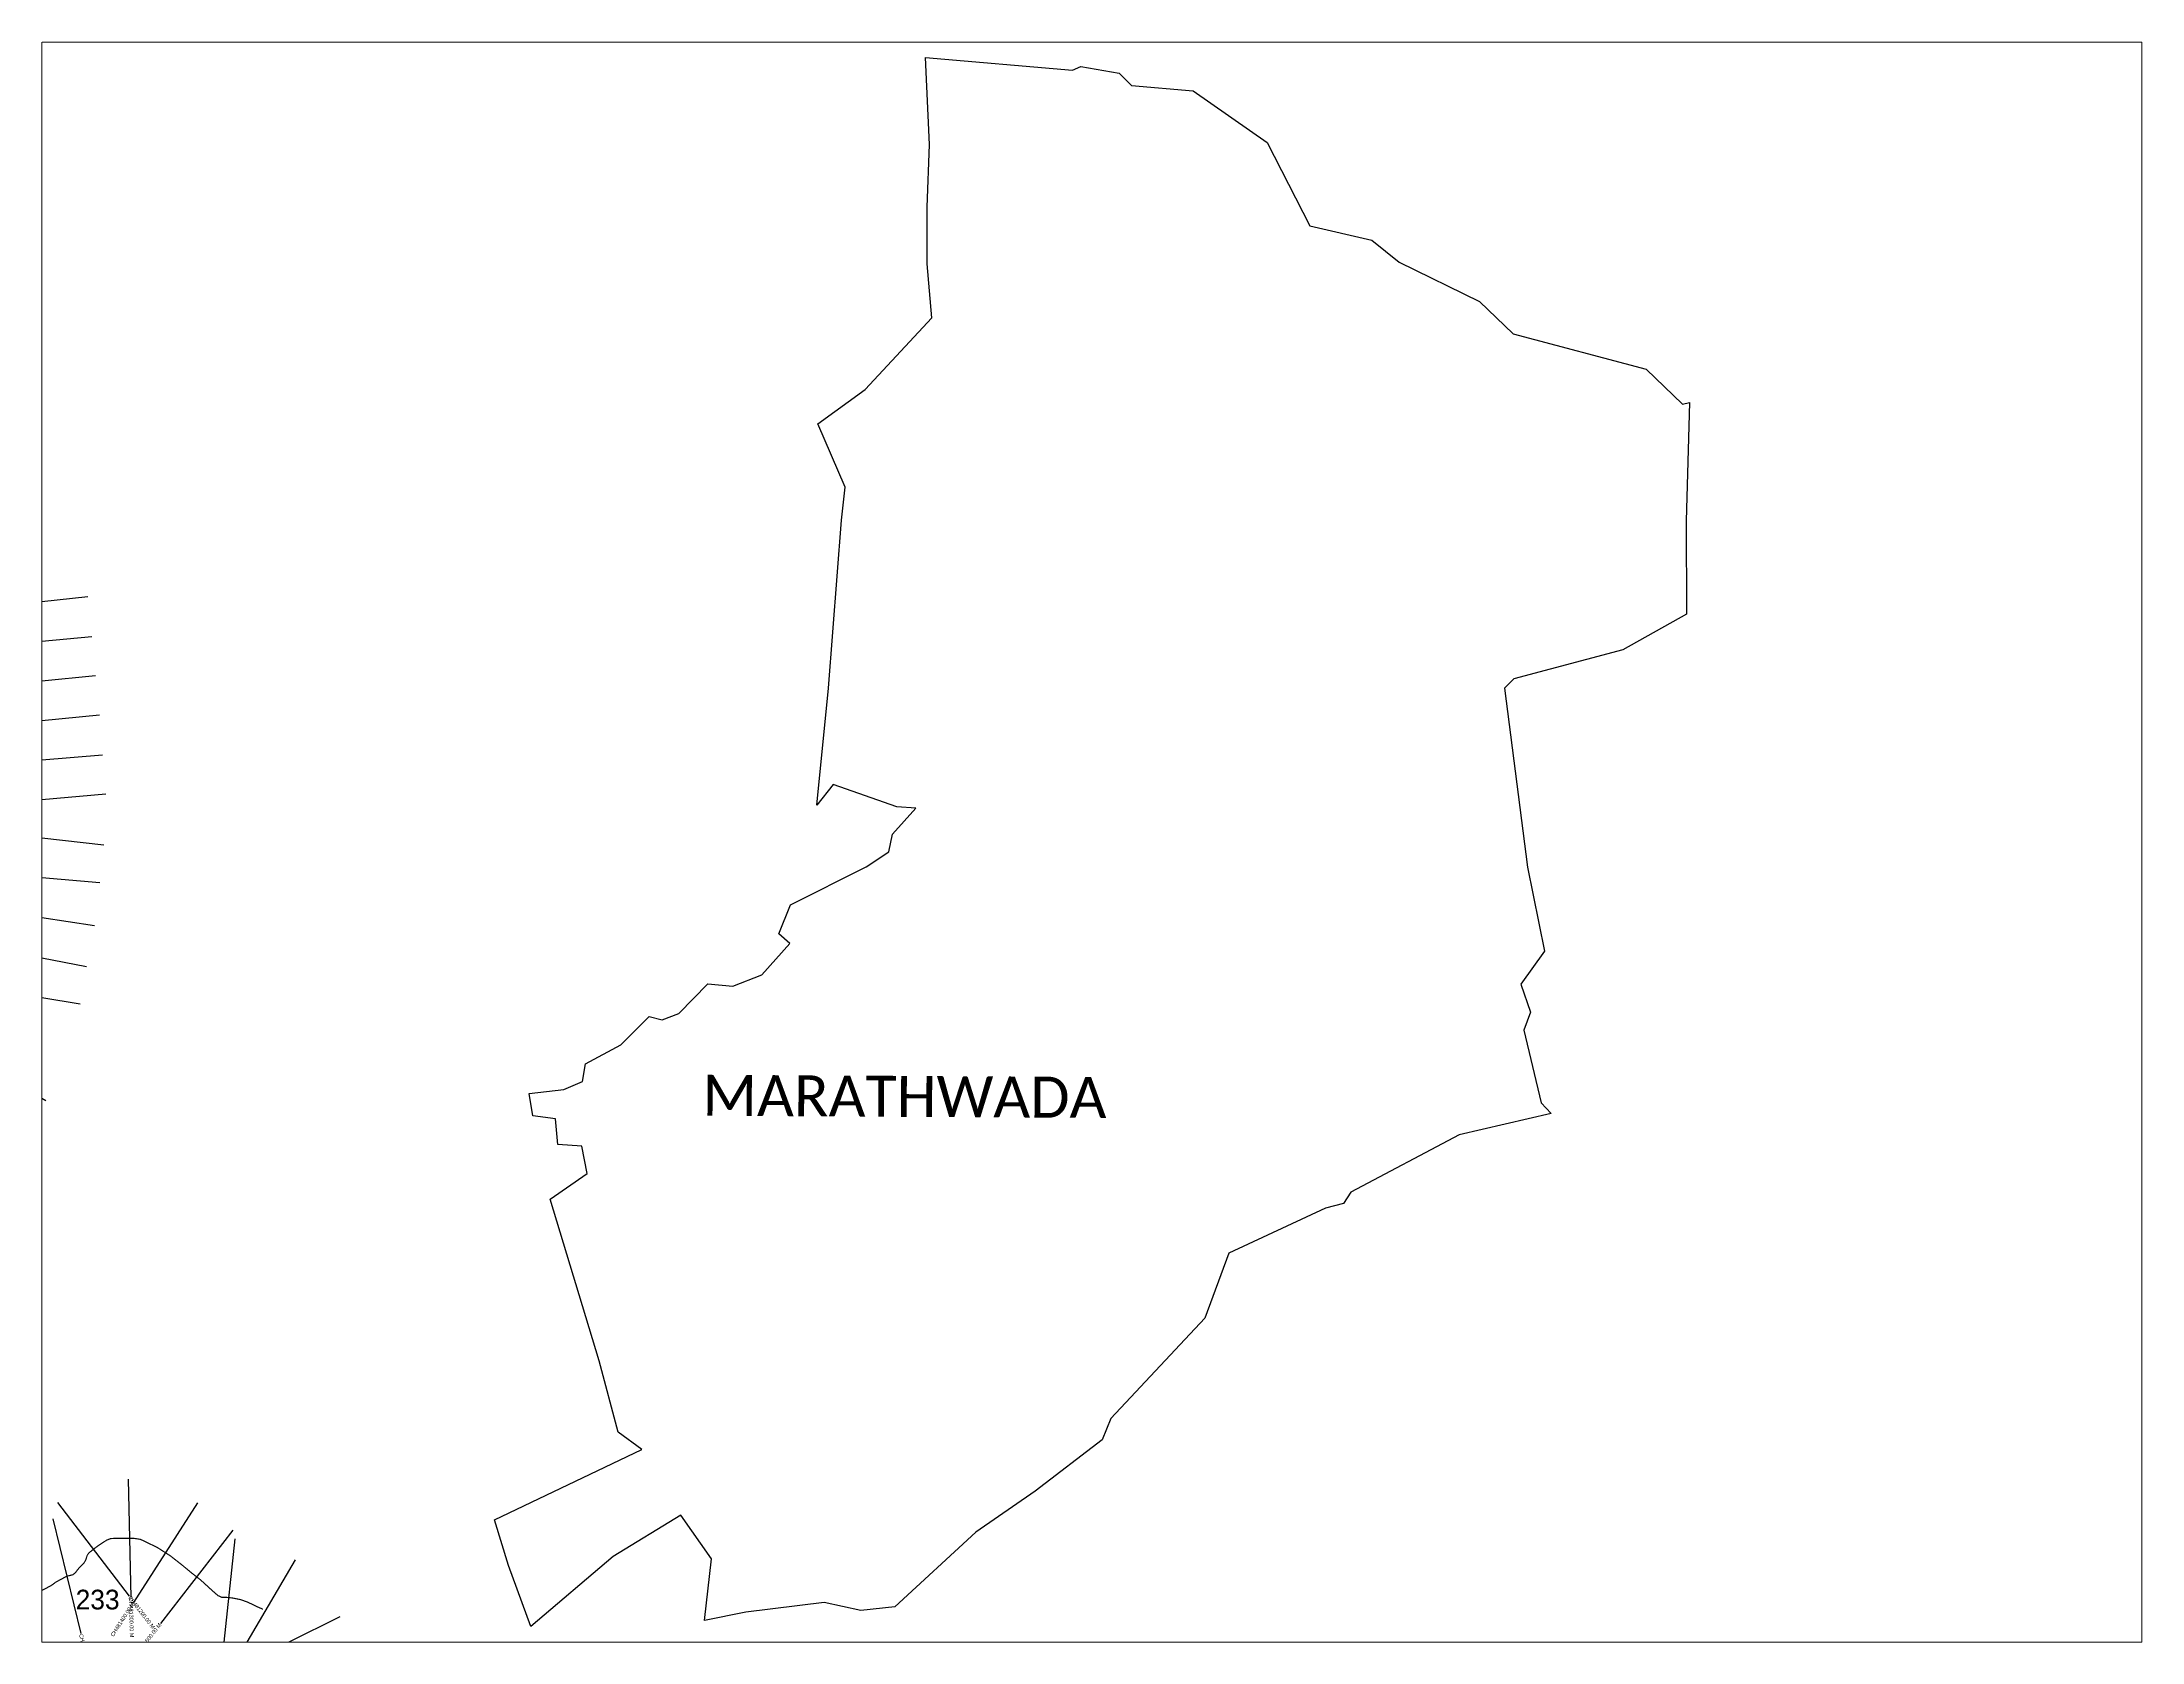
# Paper-space layout 'Global Mapper Layout' of a CAD drawing. Header units: feet, sheet in inches. Extents: x 0 to 10.5, y 0 to 8.
# The model-space entities are those that its viewports show. They can reach past a viewport. Long polylines and large blocks are cut down to what shows.
import ezdxf
from ezdxf.enums import TextEntityAlignment as Align

# ---------------------------------------------------------------- set-up
doc = ezdxf.new("R2010")
doc.units = ezdxf.units.FT
doc.header["$MEASUREMENT"] = 0
for name, color, linetype in [('ARTIFICIALLY PROTECTED', 4, 'Continuous'), ('CS', 134, 'Continuous'), ('CSMark', 6, 'Continuous'), ('village', 7, 'Continuous'), ('VILLAGE NAME', 250, 'Continuous')]:
    doc.layers.add(name, color=color, linetype=linetype)

msp = doc.modelspace()

# ---------------------------------------------------------------- linework, layer by layer
at = {"color": 6}
msp.add_lwpolyline([(316156.9, 1905424.5), (316254.9, 1905407)], dxfattribs=at)
at = {"layer": 'ARTIFICIALLY PROTECTED', "flags": 128}
msp.add_lwpolyline([(313507.6, 1901549.8, 3, 3, 0), (313508.8, 1901550.3, 3, 3, 0), (313515.7, 1901553.4, 3, 3, 0), (313528.9, 1901559.8, 3, 3, 0), (313544.8, 1901568.5, 3, 3, 0), (313554.7, 1901576.1, 3, 3, 0), (313582.6, 1901591, 3, 3, 0), (313597.5, 1901594.6, 3, 3, 0), (313603.9, 1901599.4, 3, 3, 0), (313611.8, 1901609.7, 3, 3, 0), (313621.4, 1901619.7, 3, 3, 0), (313625.9, 1901624, 3, 3, 0), (313630.8, 1901632.6, 3, 3, 0), (313634.3, 1901643.9, 3, 3, 0), (313638.3, 1901649.9, 3, 3, 0), (313647.3, 1901657.1, 3, 3, 0), (313660.6, 1901667.3, 3, 3, 0), (313674.7, 1901676.8, 3, 3, 0), (313683.7, 1901682.5, 3, 3, 0), (313693.6, 1901686.4, 3, 3, 0), (313706.7, 1901687.4, 3, 3, 0), (313722.2, 1901687.3, 3, 3, 0), (313740.4, 1901687.2, 3, 3, 0), (313751.3, 1901687.4, 3, 3, 0), (313769.5, 1901684.6, 3, 3, 0), (313783, 1901678.2, 3, 3, 0), (313812.6, 1901663.8, 3, 3, 0), (313845.9, 1901642.4, 3, 3, 0), (313874.7, 1901619.8, 3, 3, 0), (313899.7, 1901599.1, 3, 3, 0), (313922.1, 1901581.7, 3, 3, 0), (313952.2, 1901554.2, 3, 3, 0), (313966.2, 1901541.9, 3, 3, 0), (313975.3, 1901537.6, 3, 3, 0), (313987.7, 1901537.3, 3, 3, 0), (314003.2, 1901535.7, 3, 3, 0), (314014.5, 1901533.5, 3, 3, 0), (314024.4, 1901531.4, 3, 3, 0), (314040.4, 1901525.6, 3, 3, 0), (314051, 1901520.8, 3, 3, 0), (314063.3, 1901514.6, 3, 3, 0), (314077.2, 1901508.7, 3, 3, 0), (314080.2, 1901506.9, 0, 0, 0)], format="xyseb", dxfattribs=at)
at = {"layer": 'CS'}
for p, q in [((313635.7, 1904077.9), (313337.5, 1904044.8)), ((313645.9, 1903976.5), (313347.4, 1903947.2)), ((313655.7, 1903876.7), (313357.1, 1903848)), ((313665.2, 1903777.1), (313366.6, 1903748.5)), ((313673.4, 1903676), (313374.6, 1903650.2)), ((313682, 1903576.4), (313383.1, 1903550.6)), ((313676.3, 1903446.8), (313378.2, 1903480.7)), ((313666.4, 1903351.2), (313367.6, 1903377.4)), ((313652.8, 1903242.4), (313356.2, 1903287.7)), ((313632.9, 1903138), (313338.5, 1903195.7)), ((313616.5, 1903043.7), (313320.6, 1903093)), ((313529.6, 1902797.6), (313280.4, 1902964.6)), ((313738.2, 1901837.2), (313745.4, 1901537.3)), ((313547.3, 1901736.8), (313618.3, 1901445.3)), ((313558.7, 1901778.2), (313741.2, 1901540)), ((313914.1, 1901776.9), (313751.9, 1901524.5)), ((313477.7, 1901695.2), (313510.5, 1901396.9)), ((314003.9, 1901708.1), (313820.1, 1901471)), ((314008.8, 1901685.9), (313977.3, 1901387.6)), ((314162.4, 1901632.6), (314010.3, 1901374)), ((314275.9, 1901488), (314006.9, 1901355.2)), ((314317.2, 1901408.8), (314058.2, 1901257.4))]:
    msp.add_line(p, q, dxfattribs=at)
at = {"layer": 'village', "color": 6}
for points in [[(316254.9, 1905407, 0), (316285.9, 1905376, 0), (316442.8, 1905362.4, 0), (316630.4, 1905231.2, 0), (316738.2, 1905019.6, 0), (316895.8, 1904983.1, 0), (316965.4, 1904927.4, 0), (317169.6, 1904827.3, 0), (317255.1, 1904745.6, 0), (317592.7, 1904655.3, 0), (317685.1, 1904566.8, 0), (317702.4, 1904570.9, 0), (317694.1, 1904270.9, 0), (317695.1, 1904033.8, 0), (317533.2, 1903943.5, 0), (317256.9, 1903869.3, 0), (317232.8, 1903845.4, 0), (317291.6, 1903391, 0), (317334.2, 1903178.2, 0), (317274.4, 1903094.6, 0), (317299, 1903023.2, 0), (317282.2, 1902977.3, 0), (317325.8, 1902792.6, 0), (317351.5, 1902765.5, 0), (317117.8, 1902711.5, 0), (316842.6, 1902565.9, 0), (316823.7, 1902537.1, 0), (316778, 1902525.2, 0), (316532.9, 1902411.6, 0), (316472, 1902246.5, 0), (316233, 1901991.5, 0), (316211.5, 1901937.5, 0), (316040.9, 1901806.6, 0), (315890.3, 1901702.8, 0), (315685.1, 1901513.6, 0), (315598.9, 1901503.7, 0), (315505.9, 1901524.6, 0), (315306.6, 1901499.8, 0), (315201.8, 1901478.7, 0), (315219.7, 1901635.2, 0), (315141.3, 1901745.7, 0), (314969.4, 1901641, 0), (314760.9, 1901463.7, 0), (314704.4, 1901618.2, 0), (314668.6, 1901734.2, 0), (315042.3, 1901912.7, 0), (314982.6, 1901956.5, 0), (314933.8, 1902138, 0), (314809.9, 1902548.1, 0), (314903.6, 1902613.9, 0), (314890, 1902682.6, 0), (314829.3, 1902687.2, 0), (314823.1, 1902752, 0), (314765.7, 1902759.5, 0), (314756.3, 1902816.9, 0), (314844.4, 1902826.4, 0), (314891.8, 1902847.3, 0), (314899.2, 1902891.7, 0), (314988.9, 1902939.9, 0), (315061, 1903012.2, 0), (315094.5, 1903003.8, 0), (315136.3, 1903019.6, 0), (315210.3, 1903095, 0), (315273.9, 1903089.5, 0), (315347.5, 1903118.3, 0), (315418.7, 1903197.6, 0), (315390.6, 1903222.3, 0), (315419.7, 1903295.3, 0), (315612, 1903392.5, 0), (315669.6, 1903430.4, 0), (315679, 1903475.1, 0), (315738, 1903541.2, 0), (315690.2, 1903544.1, 0), (315528.7, 1903601.5, 0), (315486.9, 1903548.7, 0), (315516.7, 1903845.6, 0), (315549.2, 1904272.1, 0), (315558.9, 1904355.7, 0), (315489.7, 1904517.2, 0), (315609.2, 1904603.9, 0), (315778.8, 1904785.8, 0), (315766.8, 1904922.9, 0), (315767, 1905067.3, 0), (315773, 1905225.8, 0), (315763.2, 1905446.6, 0), (315763.2, 1905446.6, 0)], [(315763.2, 1905446.6, 0), (316136.1, 1905415, 0), (316156.9, 1905424.5, 0)]]:
    msp.add_polyline3d(points, dxfattribs=at)

# ---------------------------------------------------------------- texts
at = {"insert": (313605, 1901556.7), "char_height": 50, "attachment_point": 1}
msp.add_mtext_dynamic_manual_height_columns('233', width=84.374, gutter_width=1, heights=[74.2], dxfattribs=at)
at = {"layer": 'CSMark'}
for s, rotation, p in [('CH481400.00 M', 57.26, (313751.3, 1901523.7)), ('CH481500.00 M', 52.212, (313819.5, 1901470.2))]:
    msp.add_text(s, height=10, rotation=rotation, dxfattribs=at).set_placement(p, align=Align.MIDDLE_RIGHT)
for s, rotation, p in [('CH481200.00 M', 307.4685, (313741.8, 1901539.3)), ('CH481300.00 M', 271.3639, (313745.4, 1901536.3)), ('CH481100.00 M', 283.6762, (313618.5, 1901444.3))]:
    msp.add_text(s, height=10, rotation=rotation, dxfattribs=at).set_placement(p, align=Align.MIDDLE_LEFT)
at = {"layer": 'VILLAGE NAME', "insert": (315196.6, 1902864.2), "char_height": 104.042, "attachment_point": 1, "rotation": 359.6762}
msp.add_mtext_dynamic_manual_height_columns('{\\fCalibri|b0|i0|c0|p34;MARATHWADA}', width=1856.633, gutter_width=520.2, heights=[0], dxfattribs=at)

psp = doc.layouts.new('Global Mapper Layout')

# ---------------------------------------------------------------- viewports
at = {"layer": '0'}
psp.add_viewport(center=(5.25, 4), size=(10.5, 8), view_center_point=(316185.522, 1903455.168), view_height=4062.40072, dxfattribs=at)

doc.saveas('drawing.dxf')
